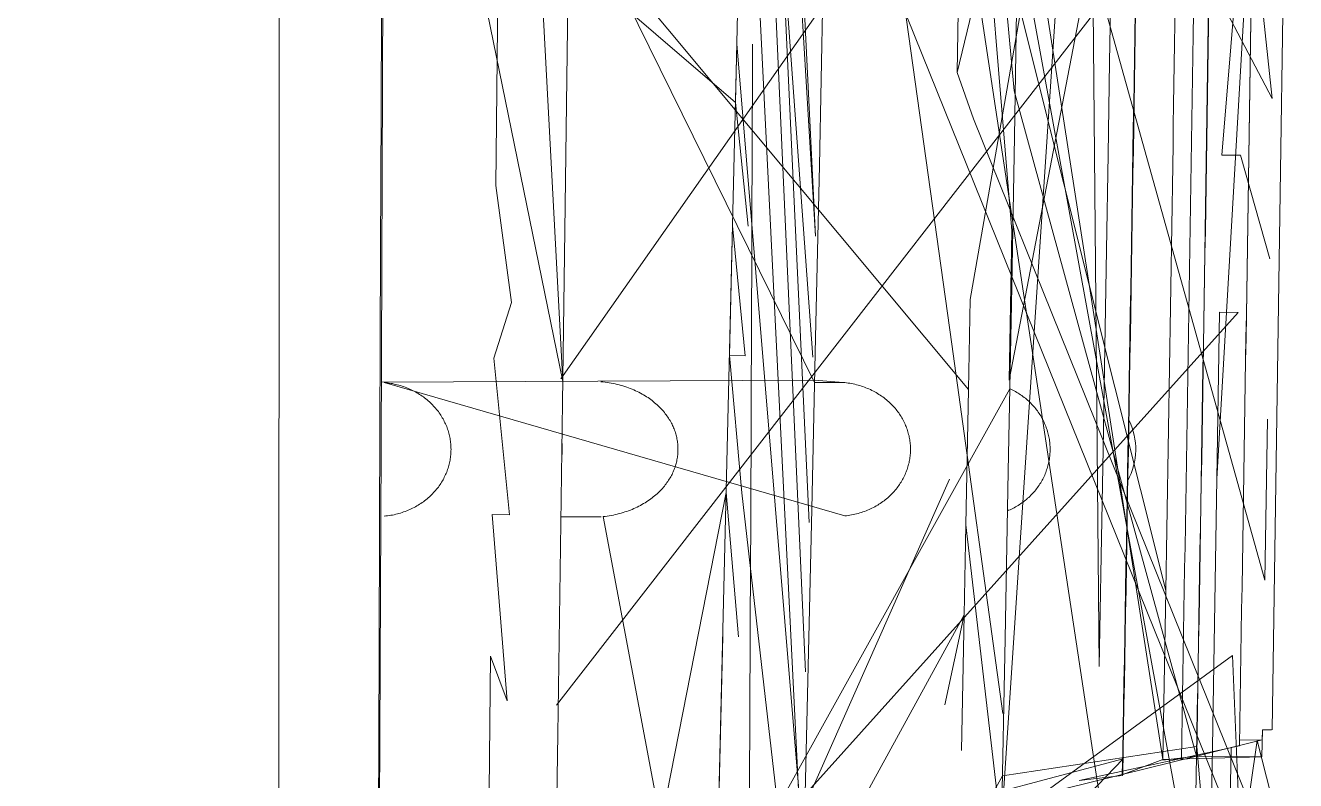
# Model space of a CAD drawing. Header units: millimetres. Extents: x 521 to 148073, y -17811 to 32040.
# Drawn here: x 66185.14 to 66204.56, y 20228.66 to 20240.22 of the extents above; entities that cross this region are included whole.
import ezdxf

# ---------------------------------------------------------------- set-up
doc = ezdxf.new("R2010")
doc.units = ezdxf.units.MM
doc.layers.add('Datové rozvody', color=6, linetype='Continuous')
doc.layers.add('PDF_Geometrie', color=7, linetype='Continuous', true_color=0xbdbdbd)

# ---------------------------------------------------------------- blocks, each defined once
blk = doc.blocks.new('projektor')
at = {"layer": 'PDF_Geometrie', "lineweight": 13}
for points in [[(86293.846, 15259.101), (86299.337, 15259.038), (86292.572, 15269.833), (86296.763, 15259.097), (86299.605, 15259.062), (86302.377, 15259.028), (86305.082, 15258.993), (86307.719, 15258.959), (86310.288, 15258.924), (86312.789, 15258.89), (86315.222, 15258.855), (86318.096, 15258.812)], [(86293.677, 15268.193), (86293.641, 15268.194), (86305.752, 15269.487), (86304.393, 15268.77), (86304.397, 15269.047), (86293.747, 15269.8), (86306.596, 15268.738), (86306.6, 15269.014), (86308.144, 15269.452)], [(86296.17, 15269.769), (86315.156, 15269.486)], [(86315.415, 15268.596), (86311.418, 15268.662), (86296.192, 15269.546), (86298.483, 15264.916)], [(86300.383, 15269.104), (86298.562, 15269.129), (86300.976, 15269.556), (86314.79, 15258.836)], [(86305.369, 15264.796), (86303.259, 15264.833), (86293.716, 15269.316), (86303.982, 15265.081), (86315.917, 15266.882), (86317.874, 15267.215), (86317.922, 15267.219)], [(86298.483, 15264.916), (86296.673, 15264.946), (86296.677, 15265.206), (86301.763, 15265.714), (86315.6, 15267.86), (86315.558, 15269.332)], [(86310.528, 15269.414), (86312.927, 15269.375), (86299.915, 15265.745)], [(86315.42, 15268.873), (86315.388, 15268.997), (86315.303, 15269.336), (86315.548, 15268.359), (86315.824, 15267.255), (86316.27, 15265.449), (86316.995, 15262.48)], [(86296.862, 15269.152), (86295.274, 15269.173), (86309.93, 15258.903)], [(86315.6, 15267.86), (86313.081, 15267.902), (86300.986, 15264.873), (86303.866, 15266.818), (86314.211, 15266.913), (86312.566, 15266.942), (86310.982, 15266.97), (86309.464, 15266.996), (86308.007, 15267.02), (86306.586, 15267.044), (86305.21, 15267.066), (86303.871, 15267.088), (86302.519, 15267.109), (86301.148, 15267.13), (86299.766, 15267.152), (86298.341, 15267.173), (86296.864, 15267.194), (86295.344, 15267.217), (86305.369, 15264.796), (86306.057, 15265.043), (86316.663, 15269.311)], [(86296.552, 15262.921), (86301.488, 15262.823), (86317.535, 15269.293), (86319.546, 15269.245), (86321.575, 15269.188), (86323.621, 15269.122), (86325.683, 15269.047), (86327.762, 15268.961), (86329.858, 15268.868), (86331.971, 15268.764), (86334.098, 15268.65), (86336.242, 15268.527), (86338.402, 15268.394), (86340.578, 15268.25), (86342.768, 15268.098), (86344.974, 15267.934), (86347.195, 15267.761), (86349.43, 15267.578), (86351.679, 15267.384), (86353.947, 15267.18), (86356.23, 15266.965), (86358.531, 15266.74), (86360.852, 15266.504), (86363.195, 15266.256)], [(86293.863, 15263.006), (86296.445, 15262.958), (86299.03, 15262.907), (86301.61, 15262.855), (86304.185, 15262.801), (86306.753, 15262.747), (86309.314, 15262.691), (86311.871, 15262.634), (86314.421, 15262.576), (86316.95, 15262.517), (86317.005, 15268.966), (86317.834, 15268.949), (86318.677, 15268.93), (86319.536, 15268.908), (86320.419, 15268.885), (86321.326, 15268.86), (86322.256, 15268.831), (86323.22, 15268.801), (86324.217, 15268.767), (86325.246, 15268.73), (86326.315, 15268.69)], [(86316.995, 15262.48), (86316.995, 15262.515), (86316.95, 15262.517), (86304.938, 15261.519), (86317.199, 15261.226), (86315.588, 15267.266), (86322.016, 15261.09), (86324.117, 15269.104), (86315.407, 15268.364), (86315.843, 15265.472), (86328.155, 15258.611)], [(86311.418, 15268.662), (86308.936, 15268.702), (86308.941, 15268.978), (86320.308, 15258.778)], [(86295.705, 15261.962), (86293.747, 15262.003), (86307.802, 15262.689), (86295.705, 15261.962), (86293.735, 15268.689)], [(86307.726, 15265.61), (86309.95, 15265.57), (86293.771, 15268.686)], [(86310.088, 15264.967), (86308.748, 15264.992), (86293.804, 15267.603), (86296.552, 15262.921), (86309.413, 15264.72), (86314.911, 15265.475)], [(86303.827, 15265.693), (86306.323, 15265.649), (86308.816, 15265.604), (86311.308, 15265.559), (86313.798, 15265.512), (86316.548, 15265.458), (86293.778, 15266.969)], [(86311.894, 15265.547), (86311.887, 15265.564), (86311.878, 15265.585), (86311.868, 15265.605), (86311.858, 15265.626), (86311.848, 15265.646), (86311.837, 15265.665), (86311.826, 15265.685), (86311.815, 15265.704), (86311.803, 15265.723), (86311.79, 15265.742), (86311.778, 15265.76), (86311.764, 15265.778), (86311.751, 15265.796), (86311.737, 15265.813), (86311.724, 15265.83), (86311.708, 15265.846), (86311.694, 15265.863), (86311.679, 15265.879), (86311.663, 15265.894), (86311.648, 15265.91), (86311.632, 15265.925), (86311.615, 15265.939), (86311.6, 15265.953), (86311.582, 15265.967), (86311.566, 15265.98), (86311.548, 15265.993), (86311.531, 15266.005), (86311.513, 15266.017), (86311.495, 15266.03), (86311.477, 15266.041), (86311.458, 15266.051), (86311.44, 15266.062), (86311.422, 15266.071), (86311.402, 15266.081), (86311.383, 15266.091), (86311.364, 15266.1), (86311.345, 15266.108), (86311.325, 15266.115), (86311.306, 15266.123), (86311.285, 15266.129), (86311.266, 15266.136), (86311.246, 15266.143), (86311.225, 15266.148), (86311.205, 15266.154), (86311.185, 15266.158), (86311.164, 15266.162), (86311.144, 15266.166), (86311.123, 15266.17), (86311.103, 15266.172), (86311.082, 15266.175), (86311.061, 15266.177), (86311.041, 15266.178), (86311.02, 15266.18), (86310.999, 15266.18), (86310.979, 15266.18), (86310.958, 15266.18), (86310.937, 15266.18), (86310.917, 15266.178), (86310.896, 15266.177), (86310.875, 15266.175), (86310.854, 15266.172), (86310.834, 15266.17), (86310.813, 15266.166), (86310.793, 15266.162), (86310.772, 15266.158), (86310.752, 15266.154), (86310.732, 15266.148), (86310.711, 15266.143), (86310.691, 15266.136), (86310.671, 15266.129), (86310.652, 15266.123), (86310.632, 15266.115), (86310.612, 15266.108), (86310.593, 15266.099), (86310.574, 15266.091), (86310.554, 15266.081), (86310.536, 15266.071), (86310.517, 15266.062), (86310.498, 15266.051), (86310.48, 15266.041), (86310.462, 15266.03), (86310.443, 15266.017), (86310.426, 15266.005), (86310.408, 15265.993), (86310.392, 15265.98), (86310.374, 15265.967), (86310.357, 15265.953), (86310.341, 15265.939), (86310.324, 15265.925), (86310.309, 15265.91), (86310.293, 15265.894), (86310.278, 15265.879), (86310.263, 15265.863), (86310.248, 15265.846), (86310.233, 15265.83), (86310.219, 15265.813), (86310.206, 15265.796), (86310.193, 15265.777), (86310.179, 15265.76), (86310.167, 15265.742), (86310.154, 15265.722), (86310.142, 15265.704), (86310.131, 15265.685), (86310.119, 15265.665), (86310.108, 15265.645), (86310.098, 15265.626), (86310.088, 15265.605), (86310.079, 15265.584), (86310.077, 15265.581), (86322.605, 15258.633)], [(86303.982, 15265.081), (86301.772, 15265.119), (86307.726, 15265.61)], [(86312.101, 15264.928), (86310.088, 15264.967), (86297.79, 15254.72)], [(86315.466, 15264.861), (86313.444, 15264.901), (86314.786, 15264.616)], [(86327.384, 15257.934), (86326.637, 15257.95), (86311.424, 15264.682)], [(86311.973, 15256.273), (86311.971, 15256.298), (86311.968, 15256.323), (86311.965, 15256.347), (86311.961, 15256.372), (86311.957, 15256.396), (86311.952, 15256.421), (86311.946, 15256.444), (86311.94, 15256.468), (86311.934, 15256.492), (86311.928, 15256.515), (86311.92, 15256.539), (86311.912, 15256.562), (86311.904, 15256.584), (86311.895, 15256.608), (86311.886, 15256.63), (86311.876, 15256.652), (86311.867, 15256.674), (86311.856, 15256.695), (86311.846, 15256.717), (86311.834, 15256.737), (86311.822, 15256.758), (86311.81, 15256.779), (86311.798, 15256.798), (86311.785, 15256.817), (86311.772, 15256.837), (86311.759, 15256.856), (86311.745, 15256.874), (86311.731, 15256.893), (86311.717, 15256.91), (86311.702, 15256.927), (86311.687, 15256.945), (86311.672, 15256.961), (86311.656, 15256.977), (86311.64, 15256.992), (86311.624, 15257.008), (86311.607, 15257.023), (86311.59, 15257.037), (86311.574, 15257.051), (86311.557, 15257.065), (86311.54, 15257.078), (86311.522, 15257.091), (86311.504, 15257.103), (86311.486, 15257.115), (86311.468, 15257.127), (86311.45, 15257.138), (86311.432, 15257.148), (86311.413, 15257.158), (86311.394, 15257.167), (86311.376, 15257.176), (86311.356, 15257.186), (86311.337, 15257.194), (86311.318, 15257.202), (86311.298, 15257.209), (86311.28, 15257.216), (86311.259, 15257.222), (86311.24, 15257.228), (86311.22, 15257.234), (86311.2, 15257.24), (86311.181, 15257.245), (86311.161, 15257.249), (86311.141, 15257.253), (86311.12, 15257.256), (86311.101, 15257.259), (86311.08, 15257.261), (86311.059, 15257.263), (86311.04, 15257.265), (86311.019, 15257.266), (86310.999, 15257.266), (86310.979, 15257.267), (86310.959, 15257.266), (86310.938, 15257.266), (86310.918, 15257.265), (86310.898, 15257.263), (86310.878, 15257.261), (86310.858, 15257.259), (86310.838, 15257.256), (86310.818, 15257.252), (86310.798, 15257.249), (86310.778, 15257.245), (86310.758, 15257.24), (86310.737, 15257.234), (86310.719, 15257.228), (86310.698, 15257.222), (86310.679, 15257.216), (86310.66, 15257.209), (86310.64, 15257.202), (86310.62, 15257.194), (86310.601, 15257.186), (86310.583, 15257.176), (86310.564, 15257.167), (86310.545, 15257.158), (86310.526, 15257.148), (86310.508, 15257.137), (86310.49, 15257.127), (86310.472, 15257.114), (86310.453, 15257.103), (86310.436, 15257.091), (86310.418, 15257.078), (86310.402, 15257.065), (86310.384, 15257.051), (86310.367, 15257.037), (86310.35, 15257.023), (86310.334, 15257.008), (86310.318, 15256.992), (86310.302, 15256.977), (86310.286, 15256.961), (86310.271, 15256.945), (86310.256, 15256.927), (86310.241, 15256.91), (86310.227, 15256.892), (86310.213, 15256.874), (86310.199, 15256.855), (86310.186, 15256.837), (86310.172, 15256.817), (86310.16, 15256.798), (86310.147, 15256.778), (86310.136, 15256.757), (86310.124, 15256.737), (86310.112, 15256.717), (86310.101, 15256.695), (86310.092, 15256.673), (86310.081, 15256.652), (86310.071, 15256.629), (86310.063, 15256.607), (86310.054, 15256.584), (86310.045, 15256.562), (86310.038, 15256.539), (86310.03, 15256.515), (86310.023, 15256.492), (86310.017, 15256.467), (86310.011, 15256.444), (86310.006, 15256.42), (86310.001, 15256.395), (86309.997, 15256.371), (86309.993, 15256.346), (86309.989, 15256.322), (86309.987, 15256.298), (86309.984, 15256.272), (86311.971, 15263.128), (86311.968, 15263.153), (86311.964, 15263.178), (86311.961, 15263.203), (86311.956, 15263.228), (86311.951, 15263.253), (86311.946, 15263.277), (86311.94, 15263.301), (86311.933, 15263.325), (86311.927, 15263.349), (86311.919, 15263.373), (86311.911, 15263.396), (86311.903, 15263.419), (86311.894, 15263.442), (86311.885, 15263.464), (86311.876, 15263.486), (86311.866, 15263.509), (86311.855, 15263.53), (86311.844, 15263.552), (86311.833, 15263.573), (86311.821, 15263.593), (86311.809, 15263.615), (86311.796, 15263.634), (86311.784, 15263.654), (86311.77, 15263.674), (86311.757, 15263.692), (86311.744, 15263.711), (86311.729, 15263.729), (86311.715, 15263.747), (86311.7, 15263.764), (86311.685, 15263.781), (86311.67, 15263.798), (86311.654, 15263.814), (86311.638, 15263.829), (86311.622, 15263.846), (86311.606, 15263.86), (86311.589, 15263.874), (86311.572, 15263.888), (86311.554, 15263.903), (86311.538, 15263.916), (86311.52, 15263.928), (86311.503, 15263.94), (86311.484, 15263.952), (86311.467, 15263.964), (86311.449, 15263.975), (86311.43, 15263.985), (86311.411, 15263.995), (86311.393, 15264.005), (86311.374, 15264.014), (86311.355, 15264.023), (86311.336, 15264.031), (86311.316, 15264.039), (86311.297, 15264.046), (86311.278, 15264.053), (86311.258, 15264.06), (86311.238, 15264.066), (86311.219, 15264.071), (86311.199, 15264.076), (86311.179, 15264.082), (86311.159, 15264.086), (86311.139, 15264.09), (86311.12, 15264.093), (86311.1, 15264.096), (86311.08, 15264.098), (86311.059, 15264.1), (86311.039, 15264.102), (86311.019, 15264.103), (86310.998, 15264.104), (86310.979, 15264.104), (86310.958, 15264.104), (86310.938, 15264.103), (86310.918, 15264.102), (86310.898, 15264.1), (86310.877, 15264.098), (86310.857, 15264.096), (86310.837, 15264.093), (86310.818, 15264.09), (86310.798, 15264.086), (86310.778, 15264.082), (86310.758, 15264.076), (86310.737, 15264.071), (86310.719, 15264.066), (86310.698, 15264.06), (86310.679, 15264.053), (86310.66, 15264.046), (86310.641, 15264.039), (86310.622, 15264.031), (86310.602, 15264.023), (86310.583, 15264.013), (86310.565, 15264.004), (86310.545, 15263.995), (86310.527, 15263.985), (86310.509, 15263.975), (86310.49, 15263.964), (86310.472, 15263.952), (86310.454, 15263.94), (86310.437, 15263.928), (86310.419, 15263.915), (86310.402, 15263.902), (86310.385, 15263.888), (86310.368, 15263.874), (86310.351, 15263.86), (86310.335, 15263.845), (86310.319, 15263.829), (86310.303, 15263.813), (86310.287, 15263.797), (86310.271, 15263.78), (86310.256, 15263.763), (86310.242, 15263.746), (86310.227, 15263.729), (86310.214, 15263.71), (86310.199, 15263.692), (86310.186, 15263.673), (86310.172, 15263.653), (86310.16, 15263.634), (86310.147, 15263.614), (86310.135, 15263.593), (86310.123, 15263.572), (86310.112, 15263.552), (86310.101, 15263.53), (86310.09, 15263.508), (86310.08, 15263.485), (86310.071, 15263.463), (86310.062, 15263.441), (86310.053, 15263.418), (86310.045, 15263.395), (86310.037, 15263.372), (86310.029, 15263.348), (86310.023, 15263.324), (86310.016, 15263.3), (86310.01, 15263.276), (86310.005, 15263.251), (86310, 15263.227), (86309.995, 15263.202), (86309.992, 15263.177), (86309.988, 15263.152), (86309.985, 15263.126), (86309.983, 15263.102)], [(86328.188, 15262.575), (86311.98, 15259.529), (86311.977, 15259.561), (86311.972, 15259.591), (86311.968, 15259.622), (86311.963, 15259.651), (86311.957, 15259.682), (86311.951, 15259.711), (86311.944, 15259.741), (86311.937, 15259.769), (86311.929, 15259.798), (86311.921, 15259.826), (86311.912, 15259.854), (86311.903, 15259.881), (86311.893, 15259.909), (86311.883, 15259.935), (86311.873, 15259.962), (86311.862, 15259.987), (86311.85, 15260.013), (86311.839, 15260.037), (86311.826, 15260.061), (86311.815, 15260.085), (86311.801, 15260.108), (86311.788, 15260.132), (86311.775, 15260.154), (86311.761, 15260.175), (86311.747, 15260.197), (86311.733, 15260.218), (86311.718, 15260.238), (86311.703, 15260.258), (86311.688, 15260.277), (86311.672, 15260.296), (86311.658, 15260.314), (86311.641, 15260.332), (86311.626, 15260.349), (86311.61, 15260.366), (86311.593, 15260.382), (86311.576, 15260.397), (86311.56, 15260.412), (86311.543, 15260.427), (86311.526, 15260.441), (86311.51, 15260.454), (86311.492, 15260.467), (86311.475, 15260.48), (86311.458, 15260.492), (86311.44, 15260.504), (86311.423, 15260.515), (86311.405, 15260.525), (86311.387, 15260.535), (86311.37, 15260.546), (86311.352, 15260.555), (86311.334, 15260.563), (86311.316, 15260.571), (86311.298, 15260.579), (86311.28, 15260.586), (86311.262, 15260.593), (86311.244, 15260.6), (86311.226, 15260.606), (86311.207, 15260.612), (86311.189, 15260.616), (86311.171, 15260.621), (86311.153, 15260.625), (86311.134, 15260.629), (86311.115, 15260.632), (86311.098, 15260.635), (86311.08, 15260.638), (86311.061, 15260.64), (86311.043, 15260.641), (86311.024, 15260.643), (86311.006, 15260.643), (86310.988, 15260.644), (86310.969, 15260.644), (86310.951, 15260.643), (86310.932, 15260.643), (86310.914, 15260.641), (86310.896, 15260.64), (86310.877, 15260.638), (86310.859, 15260.635), (86310.841, 15260.632), (86310.822, 15260.629), (86310.804, 15260.625), (86310.785, 15260.621), (86310.768, 15260.616), (86310.749, 15260.611), (86310.731, 15260.606), (86310.713, 15260.6), (86310.695, 15260.593), (86310.676, 15260.586), (86310.658, 15260.579), (86310.641, 15260.571), (86310.622, 15260.563), (86310.605, 15260.555), (86310.587, 15260.546), (86310.57, 15260.535), (86310.551, 15260.525), (86310.534, 15260.515), (86310.516, 15260.504), (86310.499, 15260.493), (86310.482, 15260.48), (86310.464, 15260.467), (86310.448, 15260.454), (86310.43, 15260.441), (86310.413, 15260.427), (86310.397, 15260.412), (86310.38, 15260.397), (86310.364, 15260.382), (86310.347, 15260.366), (86310.331, 15260.349), (86310.315, 15260.332), (86310.3, 15260.315), (86310.284, 15260.296), (86310.269, 15260.277), (86310.254, 15260.258), (86310.239, 15260.238), (86310.223, 15260.218), (86310.209, 15260.198), (86310.195, 15260.176), (86310.182, 15260.154), (86310.168, 15260.132), (86310.155, 15260.109), (86310.142, 15260.086), (86310.13, 15260.061), (86310.117, 15260.037), (86310.106, 15260.013), (86310.094, 15259.987), (86310.083, 15259.961), (86310.073, 15259.934), (86310.062, 15259.908), (86310.053, 15259.881), (86310.044, 15259.853), (86310.035, 15259.825), (86310.026, 15259.797), (86310.019, 15259.768), (86310.011, 15259.74), (86310.005, 15259.71), (86309.998, 15259.68), (86309.993, 15259.65), (86309.988, 15259.62), (86309.983, 15259.589), (86309.979, 15259.559), (86309.975, 15259.527), (86309.972, 15259.497)], [(86309.983, 15263.102), (86309.982, 15262.677), (86296.978, 15256.277), (86309.97, 15258.928), (86293.77, 15258.069)], [(86309.983, 15263.102), (86309.947, 15262.677), (86309.981, 15256.229)], [(86298.55, 15261.665), (86296.662, 15261.706), (86309.605, 15262.65)], [(86300.402, 15261.623), (86298.55, 15261.665), (86297.617, 15261.92), (86312.071, 15262.594)], [(86302.225, 15261.582), (86300.402, 15261.623), (86299.486, 15261.878), (86314.295, 15262.543)], [(86305.816, 15261.499), (86304.037, 15261.54), (86303.138, 15261.795), (86316.948, 15262.481)], [(86309.581, 15261.409), (86307.648, 15261.455), (86309.587, 15261.644), (86309.581, 15261.409), (86311.626, 15261.595), (86318.95, 15262.43), (86318.941, 15262.466)], [(86296.5, 15250.94), (86296.738, 15250.934), (86305.816, 15261.499), (86307.654, 15261.69)], [(86329.945, 15257.876), (86329.265, 15257.893), (86311.62, 15261.36), (86313.772, 15261.545)], [(86316.025, 15261.255), (86313.766, 15261.31)], [(86311.983, 15259.499), (86311.985, 15258.901)], [(86297.621, 15258.03), (86293.77, 15258.069), (86304.212, 15258.216), (86304.209, 15257.963), (86307.048, 15257.932), (86308.793, 15258.168), (86309.62, 15257.905), (86311.953, 15258.135), (86311.95, 15257.879), (86314.724, 15258.104), (86314.061, 15257.856), (86316.578, 15257.827)], [(86296.923, 15256.259), (86299.297, 15256.251), (86301.563, 15256.243), (86305.926, 15256.226), (86308.026, 15256.219), (86312.061, 15256.203), (86313.999, 15256.196), (86317.735, 15256.182), (86319.534, 15256.173), (86323.022, 15256.159), (86326.362, 15256.162), (86326.362, 15256.145)], [(86304.142, 15256.252), (86310.954, 15256.225)], [(86310.954, 15256.225), (86317.399, 15256.2)], [(86298.427, 15254.713), (86330.654, 15254.693)]]:
    blk.add_lwpolyline(points, dxfattribs=at)
for points in [[(86325.533, 15257.712), (86324.931, 15257.722), (86321.443, 15258.758), (86314.051, 15268.895), (86316.192, 15268.983), (86317.418, 15268.958), (86315.315, 15269.261), (86316.136, 15269.469)], [(86315.395, 15268.997), (86315.388, 15268.997), (86315.317, 15268.999), (86315.311, 15268.999), (86315.303, 15269.337), (86315.16, 15269.339), (86315.156, 15269.476), (86315.154, 15269.339), (86315.558, 15269.332), (86315.554, 15268.361), (86315.548, 15268.361), (86315.606, 15267.86), (86315.6, 15267.86), (86315.824, 15267.261), (86315.837, 15267.26), (86315.912, 15266.612)], [(86315.548, 15268.359), (86316.688, 15268.339), (86317.603, 15268.321), (86300.185, 15265.147), (86305.638, 15265.648)], [(86313.444, 15264.901), (86312.101, 15264.928), (86316.547, 15265.444), (86326.632, 15257.691)], [(86310.871, 15258.916), (86310.877, 15258.917), (86310.899, 15258.919), (86310.921, 15258.92), (86310.942, 15258.921), (86310.964, 15258.921), (86310.986, 15258.921), (86311.008, 15258.921), (86311.029, 15258.92), (86311.051, 15258.919), (86311.073, 15258.917), (86311.095, 15258.915)]]:
    blk.add_lwpolyline(points, close=True, dxfattribs=at)
for centre, radius, start, end in [((86225.616, 9894.728), 5375.019, 89.043018, 89.273284), ((86233.157, 10412.74), 4856.953, 89.029895, 89.284422), ((86304.689, 14710.812), 558.164, 81.95023, 88.89835), ((86232.561, 10460.19), 4808.885, 89.0112, 89.270697), ((86232.218, 10440.241), 4828.84, 89.011208, 89.269446), ((86304.716, 14711.164), 557.535, 81.95054, 88.90045), ((86222.775, 9853.24), 5415.69, 89.017849, 89.232885), ((86227.612, 10186.831), 5081.79, 89.036313, 89.253852), ((86226.433, 10290.382), 4977.682, 88.97101, 89.22459), ((86220.966, 9960.498), 5307.605, 88.975955, 89.213685), ((86310.978, 15266.474), 0.981, 61.703, 115.9508), ((86289.966, 10284.671), 4977.104, 89.686678, 89.827568)]:
    blk.add_arc(centre, radius, start, end, dxfattribs=at)

msp = doc.modelspace()

# ---------------------------------------------------------------- block references
at = {"layer": 'Datové rozvody', "xscale": 1.027900945623324, "yscale": 1.027900945623324, "zscale": 1.027900945623324, "rotation": 270.0000000000001}
msp.add_blockref('projektor', (50508.686, 108952.866), dxfattribs=at)

doc.saveas('drawing.dxf')
